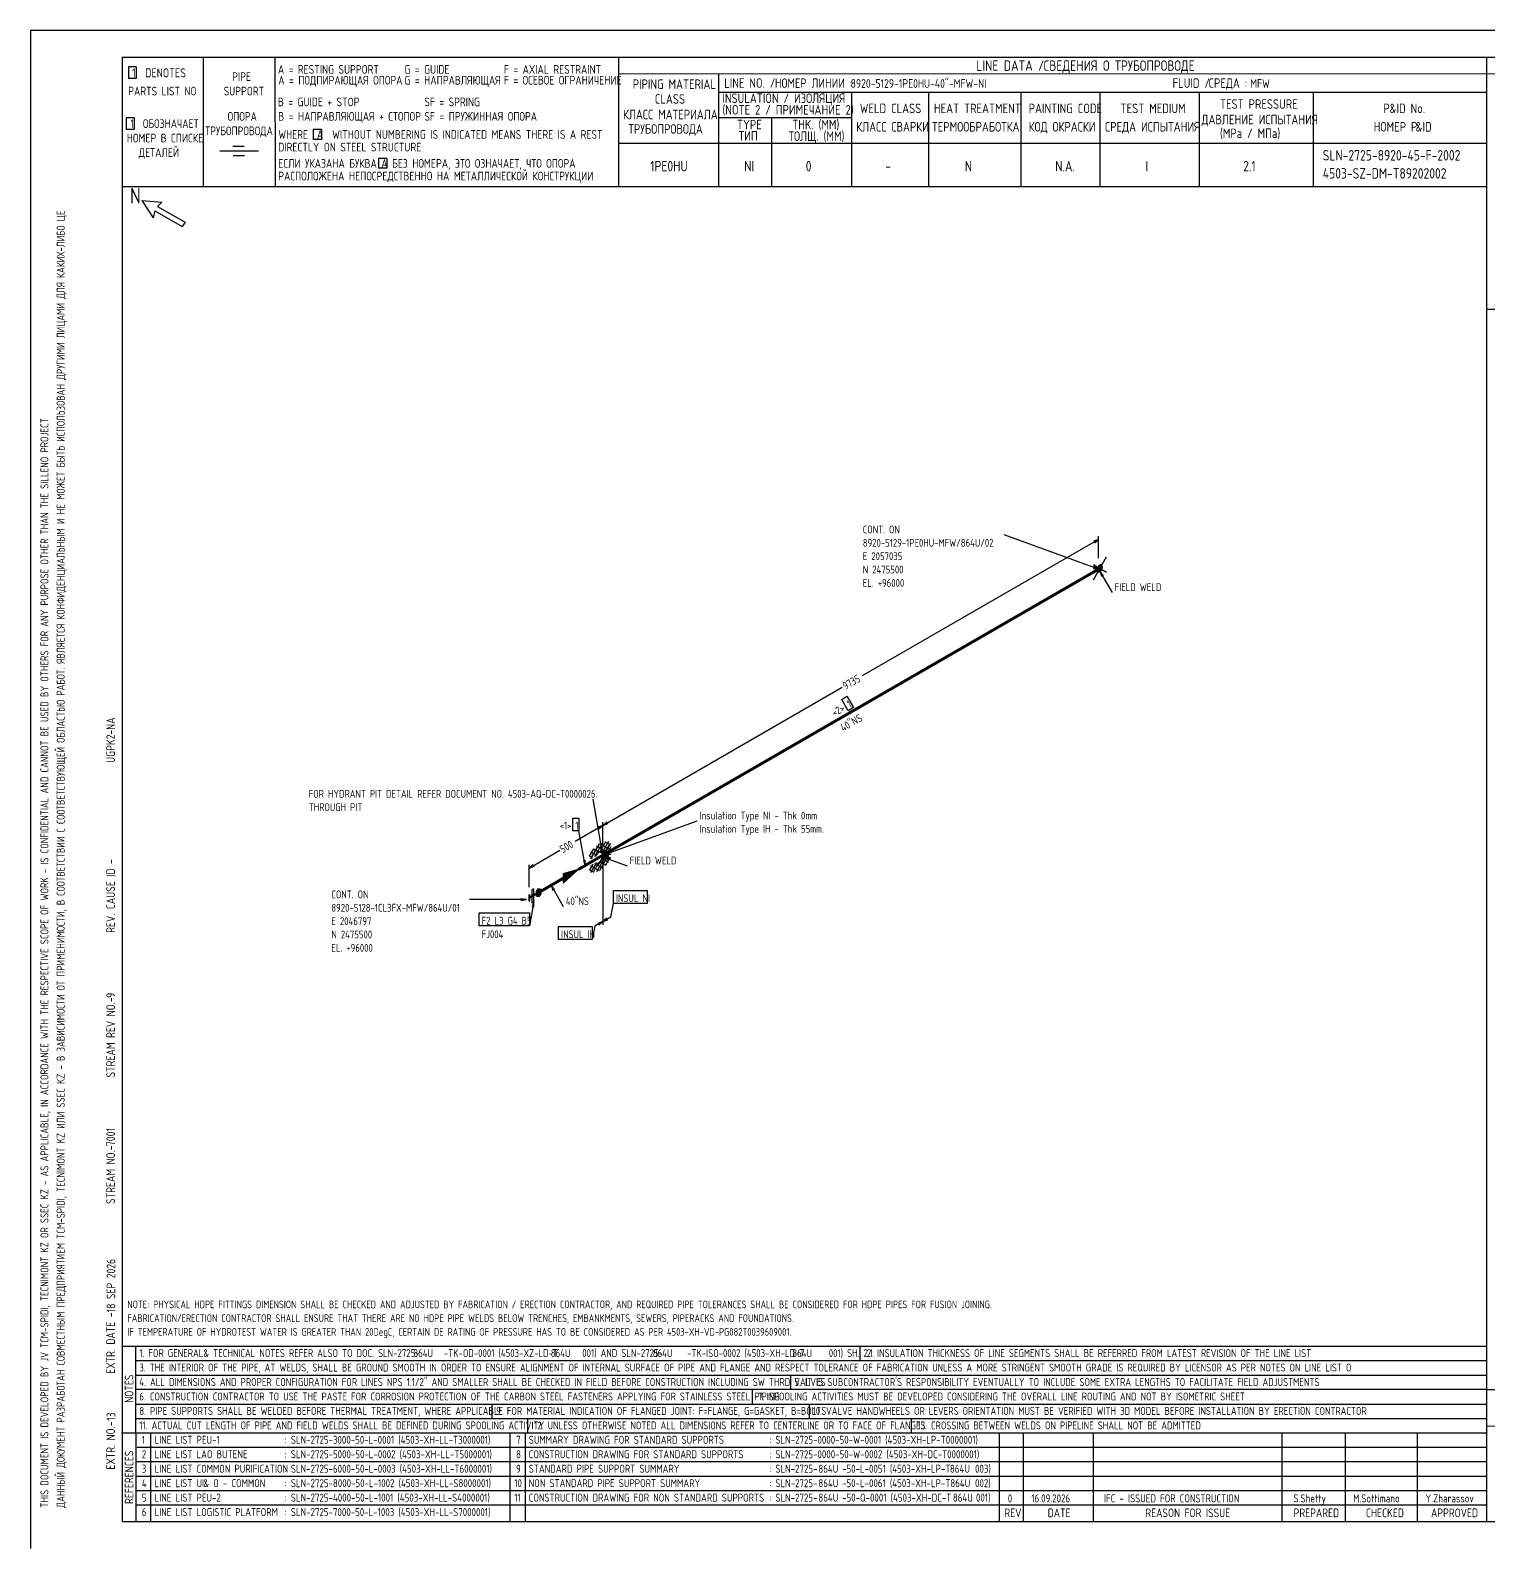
# Model space of a CAD drawing. Extents: x -1005 to 607, y -998 to 420.
# Drawn here: x 0 to 403.3, y 0 to 420 of the extents above; entities that cross this region are included whole.
import ezdxf

# ---------------------------------------------------------------- set-up
doc = ezdxf.new("R2010")
doc.units = 0
doc.styles.add('TTFN17', font='GOST type A')

msp = doc.modelspace()

# ---------------------------------------------------------------- linework, layer by layer
at = {"layer": 'GT_1', "flags": 128}
for points in [[(0, 420), (0, 0)], [(594, 420), (0, 420)], [(589.1, 412.5), (25.4, 412.5)], [(25.4, 412.5), (25.4, 7.5)], [(47.8, 412.5), (47.8, 376.7)], [(67.6, 412.5), (67.7, 376.7)], [(162.7, 412.5), (162.7, 376.7)], [(402.7, 412.5), (402.7, 7.5)], [(29.3, 409.9), (27.1, 409.9)], [(27.1, 409.9), (27.1, 406.7)], [(29.3, 409.9), (29.3, 406.7)], [(589.1, 408), (162.7, 407.9)], [(190.3, 407.8), (190.3, 376.7)], [(29.3, 406.7), (27.1, 406.7)], [(190.3, 402.9), (402.7, 402.9)], [(227.1, 402.9), (227.1, 376.7)], [(248.4, 402.9), (248.4, 376.8)], [(273.9, 402.9), (273.9, 376.7)], [(295.8, 402.9), (295.8, 376.7)], [(323.2, 402.9), (323.2, 376.7)], [(354.8, 402.9), (354.8, 376.8)], [(28.7, 395.8), (26.5, 395.8)], [(26.5, 395.8), (26.5, 392.6)], [(28.7, 395.8), (28.7, 392.6)], [(227.1, 395.8), (190.3, 395.8)], [(205, 395.8), (205, 376.7)], [(28.7, 392.6), (26.5, 392.6)], [(80.5, 392.6), (78.2, 392.6)], [(78.2, 392.6), (78.2, 389.8)], [(80.5, 392.6), (80.5, 389.8)], [(63.1, 386.6), (52.4, 386.6)], [(59.1, 387.9), (56, 387.9)], [(80.5, 389.8), (78.2, 389.8)], [(230.2, 388.7), (162.7, 388.7)], [(402.7, 388.7), (226.9, 388.7)], [(59.2, 385.3), (56.1, 385.3)], [(98.6, 384.6), (96.3, 384.6)], [(96.3, 384.6), (96.3, 381.9)], [(98.6, 384.6), (98.6, 381.9)], [(98.6, 381.9), (96.3, 381.9)], [(402.7, 376.7), (25.4, 376.7)], [(30.8, 372.9), (34, 368.1)], [(30.8, 372.9), (36.4, 372.5)], [(34.4, 370.1), (34, 368.1)], [(34.4, 370.1), (42, 365.7)], [(36.4, 372.5), (35.2, 371.3)], [(35.2, 371.3), (42.8, 366.9)], [(42.8, 366.9), (42, 365.7)], [(402.7, 342.86), (589, 342.86)], [(295.43, 279.2), (230.03, 241.47)], [(295.43, 270.95), (269.32, 280.48)], [(294.3, 278.23), (295.43, 279.2), (294, 278.68)], [(295.43, 273.95), (295.43, 280.1)], [(294, 268.02), (297.6, 274.32)], [(293.93, 271.18), (295.43, 270.95), (294.15, 271.7)], [(294, 272.23), (297.6, 270.12)], [(295.43, 270.12), (296.18, 270.5), (296.55, 271.55), (296.18, 272.23), (295.43, 271.77), (295.05, 270.73), (295.43, 270.12)], [(295.08, 270.8), (296.28, 270.8)], [(295.13, 270.6), (296.21, 270.6)], [(295.15, 271), (296.35, 271)], [(295.22, 271.2), (296.43, 271.2)], [(295.25, 270.4), (295.98, 270.4)], [(295.29, 271.4), (296.5, 271.4)], [(295.36, 271.6), (296.52, 271.6)], [(295.47, 271.8), (296.41, 271.8)], [(295.8, 272), (296.3, 272)], [(296.77, 269.23), (295.8, 270.35), (296.32, 268.93)], [(295.8, 270.35), (299.18, 264.5)], [(158.32, 200.07), (224.55, 238.32)], [(224.4, 234.88), (225.82, 235.78), (227.62, 232.7), (226.2, 231.8), (224.4, 234.88)], [(158.32, 191.82), (155.62, 207.35)], [(150, 202.1), (151.72, 202.1), (151.72, 198.57), (150, 198.57), (150, 202.1)], [(158.32, 200.07), (150.68, 195.65)], [(153.45, 188.97), (151.72, 198.57)], [(157.2, 199.1), (158.32, 200.07), (156.9, 199.55)], [(158.32, 191.82), (184.43, 201.35)], [(159.45, 201.05), (158.32, 200.07), (159.75, 200.6)], [(158.32, 194.82), (158.32, 200.97)], [(158.32, 194.82), (158.32, 200.97)], [(155.78, 193.62), (154.57, 191.53)], [(157.35, 194.97), (154.88, 190.78)], [(155.7, 193.55), (157.2, 192.65)], [(158.32, 195.43), (156, 191.38)], [(156.53, 194.38), (160.5, 192.05)], [(160.5, 194.15), (156.53, 187.18)], [(156.9, 188.9), (160.5, 195.2)], [(157.43, 195.05), (160.65, 193.25)], [(159.07, 195.5), (157.57, 192.88)], [(157.8, 193.25), (158.32, 191.82), (158.32, 193.32)], [(159.9, 195.57), (158.32, 192.88)], [(160.12, 194.82), (158.7, 192.35)], [(159, 195.5), (160.28, 194.75)], [(137.93, 188.22), (146.4, 193.18)], [(139.05, 189.2), (137.93, 188.22), (139.35, 188.75)], [(137.93, 182.97), (137.93, 189.12)], [(152.93, 190.4), (153.45, 188.97), (153.45, 190.47)], [(154.65, 191.68), (155.47, 191.07)], [(155.55, 189.35), (154.65, 187.78)], [(154.95, 192.72), (156.53, 191.82)], [(156.53, 189.72), (154.95, 187.03)], [(157.12, 189.65), (155.7, 187.18)], [(156, 189.57), (158.32, 188.22)], [(156.38, 189.8), (156.38, 189.8), (156.68, 189.65), (157.05, 189.65), (157.43, 189.88), (157.8, 190.18), (158.1, 190.55), (158.47, 191.07), (158.62, 191.6), (158.7, 192.05), (158.62, 192.5), (158.47, 192.8), (158.1, 192.95), (157.8, 192.95), (157.43, 192.8), (157.05, 192.57), (156.68, 192.12), (156.3, 191.6)], [(156.9, 193.1), (160.5, 191)], [(160.65, 193.18), (157.43, 187.55)], [(157.57, 189.88), (159.07, 189.12)], [(158.32, 191), (159.07, 191.38), (159.45, 192.43), (159.07, 193.1), (158.32, 192.65), (157.95, 191.6), (158.32, 191)], [(157.95, 191.6), (159.16, 191.6)], [(158.02, 191.8), (159.23, 191.8)], [(158.07, 191.4), (159.08, 191.4)], [(158.09, 192), (159.3, 192)], [(158.16, 192.2), (159.37, 192.2)], [(158.2, 191.2), (158.72, 191.2)], [(158.24, 192.4), (159.44, 192.4)], [(158.31, 192.6), (159.35, 192.6)], [(159.6, 192.57), (158.32, 191.82), (159.82, 192.05)], [(158.32, 190.78), (159.9, 189.88)], [(158.32, 190.32), (158.32, 172.55)], [(158.32, 190.32), (158.32, 172.55)], [(158.57, 192.8), (159.24, 192.8)], [(158.7, 191.9), (160.12, 190.93)], [(160.2, 191), (158.7, 191.22), (159.97, 190.47)], [(158.7, 191.22), (165.07, 188.9)], [(160.28, 191.15), (159, 188.9)], [(147.38, 185.45), (147.38, 184.1), (151.5, 187.85), (147.38, 186.65), (147.38, 184.25), (151.12, 187.62), (147.38, 186.57), (147.38, 184.47), (150.68, 187.4), (147.38, 186.35), (147.38, 184.62), (150.3, 187.1), (147.38, 186.2), (147.38, 184.78), (149.93, 186.95), (147.38, 186.05), (147.38, 184.93), (149.47, 186.65), (147.38, 185.9), (147.38, 185.15), (149.18, 186.5), (147.38, 185.68), (147.38, 185.3), (148.72, 186.2), (147.38, 185.53), (147.38, 185.45), (151.5, 187.85)], [(154.57, 187.85), (155.85, 187.1)], [(154.88, 188.97), (157.35, 187.55)], [(137.93, 180.2), (140.55, 181.7)], [(137.93, 179.97), (140.55, 181.47)], [(140.55, 181.32), (137.93, 179.82)], [(137.93, 179.07), (138.07, 179.15), (137.93, 180.88), (138.07, 180.95), (137.93, 179.07), (137.93, 180.88)], [(138.07, 180.95), (138.07, 179.15)], [(138.68, 180.43), (138.68, 178.62), (139.28, 178.93), (139.28, 182.53), (138.68, 182.22), (138.68, 180.43)], [(141.15, 181.18), (140.55, 180.35), (139.95, 180.5), (139.95, 181.78), (140.55, 182.6), (141.15, 182.45), (141.15, 181.18)], [(139.95, 181.6), (141.15, 181.6)], [(139.95, 181.4), (141.15, 181.4)], [(139.95, 181.2), (141.15, 181.2)], [(139.95, 181), (141.02, 181)], [(139.95, 180.8), (140.88, 180.8)], [(139.95, 180.6), (140.73, 180.6)], [(139.97, 181.8), (141.15, 181.8)], [(140.11, 182), (141.15, 182)], [(140.26, 182.2), (141.15, 182.2)], [(140.41, 182.4), (141.15, 182.4)], [(144.97, 182.38), (144, 183.5), (144.53, 182.07)], [(144, 183.5), (147.38, 177.65)], [(161.25, 182.07), (170.55, 182.07), (170.55, 178.47), (161.25, 178.47), (161.25, 182.07)], [(137.18, 179.53), (121.42, 179.53)], [(135.68, 179.3), (137.18, 179.53), (135.68, 179.75)], [(139.28, 178.93), (138.07, 172.25)], [(139.28, 177.43), (139.28, 178.93), (138.75, 177.5)], [(160.57, 174.8), (161.25, 178.47)], [(124.12, 175.85), (138.07, 175.85), (138.07, 172.25), (124.12, 172.25), (124.12, 175.85)], [(158.32, 173.45), (156.07, 172.18)], [(157.2, 172.47), (158.32, 173.45), (156.9, 172.93)], [(158.32, 173.45), (160.57, 174.8)], [(159.45, 174.43), (158.32, 173.45), (159.75, 173.97)], [(146.1, 172.1), (155.4, 172.1), (155.4, 168.5), (146.1, 168.5), (146.1, 172.1)], [(156.07, 172.18), (155.4, 168.5)], [(25.3, 56), (402.7, 56)], [(29.1, 56), (29.2, 7.5)], [(229.4, 56), (229.4, 52)], [(29.1, 52), (402.7, 52)], [(29.1, 48), (402.7, 48)], [(210.2, 48), (210.2, 44)], [(402.7, 44), (29.1, 44)], [(199.6, 44), (199.6, 40)], [(402.7, 44), (589.1, 44)], [(29.2, 40), (402.7, 40)], [(127.6, 40), (127.6, 36)], [(215.4, 40), (215.4, 36)], [(29.1, 36), (402.7, 36)], [(137.5, 36), (137.5, 32)], [(243.6, 36), (243.6, 32)], [(402.7, 34), (589.1, 33.9)], [(25.2, 32), (402.7, 32)], [(33.2, 32), (33.2, 7.6)], [(132.6, 32), (132.6, 7.6)], [(136.8, 32), (136.8, 7.6)], [(267.9, 32), (267.9, 7.5)], [(274.6, 32), (274.6, 7.5)], [(293.9, 32), (293.9, 7.5)], [(346.1, 32), (346.1, 7.5)], [(363.6, 32), (363.6, 7.5)], [(383.5, 32), (383.5, 7.5)], [(402.7, 28), (29.5, 28)], [(402.7, 24), (29.1, 24)], [(402.7, 20), (29.1, 20)], [(402.7, 16), (29.1, 16)], [(402.7, 12), (29.2, 12)], [(25.4, 7.5), (589.1, 7.5)], [(0, 0), (0, 0)]]:
    msp.add_lwpolyline(points, dxfattribs=at)
at = {"layer": 'GT_1', "const_width": 0.8, "flags": 128}
for points in [[(158.32, 191.82), (295.43, 270.95)], [(151.5, 187.85), (158.32, 191.82)], [(140.55, 181.47), (147.38, 185.45)]]:
    msp.add_lwpolyline(points, dxfattribs=at)

# ---------------------------------------------------------------- texts
at = {"layer": 'GT_1', "style": 'TTFN17'}
for s, height, p in [('LINE DATA /', 2.8875, (261.63, 408.8)), ('СВЕДЕНИЯ О ТРУБОПРОВОДЕ', 2.8875, (280.23, 408.8)), (' 1  DENOTES', 2.5025, (26.88, 407)), (' PIPE', 2.406, (54.56, 406)), ('A = RESTING SUPPORT', 2.4062, (68.46, 408)), ('A = ПОДПИРАЮЩАЯ ОПОРА', 2.4062, (68.56, 405)), ('G = GUIDE', 2.406, (103.46, 408)), ('G = НАПРАВЛЯЮЩАЯ', 2.4062, (103.46, 405)), ('F = AXIAL RESTRAINT', 2.4062, (130.96, 408)), ('F = ОСЕВОЕ ОГРАНИЧЕНИЕ', 2.4062, (130.96, 405)), ('PARTS LIST NO', 2.4062, (27.06, 402)), ('SUPPORT', 2.406, (53.46, 402)), ('PIPING MATERIAL', 2.6469, (166.6, 403.8)), ('LINE NO. /', 2.647, (191.9, 404.1)), ('НОМЕР ЛИНИИ :', 2.5987, (205.89, 404.1)), ('8920-5129-1PE0HU-40"-MFW-NI', 2.4062, (226.86, 404.1)), ('FLUID /', 2.647, (315.9, 404.1)), ('СРЕДА :', 2.647, (325.9, 404.1)), ('MFW', 2.406, (337.36, 404.1)), ('B = GUIDE + STOP', 2.4062, (68.46, 399)), ('SF = SPRING', 2.4062, (108.96, 399)), ('CLASS', 2.647, (172.7, 399.7)), ('(NOTE 2 / ПРИМЕЧАНИЕ 2)', 2.6469, (191.4, 396.7)), ('INSULATION / ИЗОЛЯЦИЯ', 2.6469, (191.4, 399.9)), ('WELD CLASS', 2.647, (229.4, 397.1)), ('HEAT TREATMENT', 2.6469, (249.9, 397.1)), ('PAINTING CODE', 2.6469, (276.1, 397.1)), ('TEST MEDIUM', 2.6469, (301.5, 397.1)), ('TEST PRESSURE', 2.6469, (329, 398.3)), ('P', 2.65, (374.2, 397.1)), ('&ID No.', 2.647, (375.91, 397.1)), (' 1  ОБОЗНАЧАЕТ', 2.4062, (26.46, 393)), ('ОПОРА', 2.406, (54.56, 395)), ('B = НАПРАВЛЯЮЩАЯ + СТОПОР', 2.4062, (68.56, 395)), ('SF = ПРУЖИННАЯ ОПОРА', 2.4062, (108.96, 395)), ('КЛАСС МАТЕРИАЛА', 2.6469, (163.9, 395.4)), ('TYPE', 2.647, (195.4, 392.6)), ('THK. (MM)', 2.647, (210.7, 392.6)), ('ДАВЛЕНИЕ ИСПЫТАНИЯ', 2.6469, (323.9, 394)), ('НОМЕР В СПИСКЕ', 2.4062, (26.66, 389)), ('ТРУБОПРОВОДА', 2.4062, (48.36, 391)), ('WHERE  A  WITHOUT NUMBERING IS INDICATED MEANS THERE IS A REST', 2.4062, (68.56, 390)), ('ТРУБОПРОВОДА', 2.6469, (165.4, 391.4)), ('ТИП', 2.647, (195.9, 389.5)), ('ТОЛЩ. (ММ)', 2.647, (209.7, 389.4)), ('КЛАСС СВАРКИ', 2.6469, (228.4, 392)), ('ТЕРМООБРАБОТКА', 2.6469, (249.4, 392)), ('КОД ОКРАСКИ', 2.6469, (276.1, 392)), ('СРЕДА ИСПЫТАНИЯ', 2.6469, (297.2, 392)), ('(MPa / МПа)', 2.6469, (329, 390.2)), ('НОМЕР P', 2.647, (371.5, 392)), ('&ID', 2.647, (383.1, 392)), ('ДЕТАЛЕЙ', 2.406, (29.96, 385)), ('DIRECTLY ON STEEL STRUCTURE', 2.4062, (68.56, 386.5)), ('SLN-2725-8920-45-F-2002', 2.8875, (357.43, 384)), ('ЕСЛИ УКАЗАНА БУКВА A БЕЗ НОМЕРА, ЭТО ОЗНАЧАЕТ, ЧТО ОПОРА', 2.4062, (68.56, 382)), ('1PE0HU', 2.888, (171.43, 381)), ('NI', 2.888, (197.43, 381)), ('0', 2.89, (214.43, 381)), ('-', 2.89, (236.43, 381)), ('N', 2.89, (258.43, 381)), ('N.A.', 2.888, (283.43, 381)), ('I', 2.89, (308.43, 381)), ('2.1', 2.888, (335.43, 381)), ('РАСПОЛОЖЕНА НЕПОСРЕДСТВЕННО НА МЕТАЛЛИЧЕСКОЙ КОНСТРУКЦИИ', 2.4062, (68.56, 378.5)), ('4503-SZ-DM-T89202002', 2.8875, (357.43, 379)), ('N', 4.33, (27.55, 372.1)), ('CONT. ON', 2.166, (230.22, 280.85)), ('8920-5129-1PE0HU-MFW/864U/02', 2.1656, (230.22, 277.15)), ('E 2057035', 2.166, (230.22, 273.45)), ('N 2475500', 2.166, (230.22, 269.76)), ('EL. +96000', 2.166, (230.22, 266.06)), ('FIELD WELD', 2.166, (299.88, 264.88)), ('THROUGH PIT', 2.1656, (77, 204.03)), ('FOR HYDRANT PIT DETAIL REFER DOCUMENT NO. 4503-AQ-DC-T0000026.', 2.1656, (77, 207.72)), ('Insulation Type NI - Thk 0mm', 2.1656, (185.12, 201.72)), ('<1>', 2.166, (146.38, 198.95)), ('1', 2.17, (150.74, 198.95)), ('Insulation Type IH - Thk 55mm.', 2.1656, (185.12, 198.03)), ('FIELD WELD', 2.166, (165.78, 189.28)), ('CONT. ON', 2.166, (83.25, 179.9)), ('40"NS', 2.166, (148.07, 178.03)), ('INSUL NI', 2.166, (161.95, 178.85)), ('8920-5128-1CL3FX-MFW/864U/01', 2.1656, (83.25, 176.2)), ('E 2046797', 2.166, (83.25, 172.5)), ('F2 L3 G4 B5', 2.1656, (124.8, 172.62)), ('N 2475500', 2.166, (83.25, 168.81)), ('FJ004', 2.166, (124.8, 168.88)), ('INSUL IH', 2.166, (146.79, 168.88)), ('EL. +96000', 2.166, (83.25, 165.11)), ('NOTE: PHYSICAL HDPE FITTINGS DIMENSION SHALL BE CHECKED AND ADJUSTED BY FABRICATION / ERECTION CONTRACTOR, AND REQUIRED PIPE TOLERANCES SHALL BE CONSIDERED FOR HDPE PIPES FOR FUSION JOINING.', 2.1175, (26.82, 66.5)), ('FABRICATION/ERECTION CONTRACTOR SHALL ENSURE THAT THERE ARE NO HDPE PIPE WELDS BELOW TRENCHES, EMBANKMENTS, SEWERS, PIPERACKS AND FOUNDATIONS.', 2.1175, (26.82, 62.7)), ('IF TEMPERATURE OF HYDROTEST WATER IS GREATER THAN 20DegC, CERTAIN DE RATING OF PRESSURE HAS TO BE CONSIDERED AS PER 4503-XH-VD-PG082T0039609001.', 2.1175, (26.82, 58.9)), ('1. FOR GENERAL', 2.1849, (30.13, 53)), ('& TECHNICAL NOTES REFER ALSO TO DOC. SLN-2725-      -TK-OD-0001 (4503-XZ-LD-T      001) AND SLN-2725-      -TK-ISO-0002 (4503-XH-LD-T      001) SH. 2.1', 2.18487, (47.87, 53)), ('864U', 2.185, (105.93, 53)), ('864U', 2.185, (143.93, 53)), ('864U', 2.185, (172.13, 53)), ('864U', 2.185, (210.73, 53)), ('2. INSULATION THICKNESS OF LINE SEGMENTS SHALL BE REFERRED FROM LATEST REVISION OF THE LINE LIST', 2.1849, (231.33, 53)), ('3. THE INTERIOR OF THE PIPE, AT WELDS, SHALL BE GROUND SMOOTH IN ORDER TO ENSURE ALIGNMENT OF INTERNAL SURFACE OF PIPE AND FLANGE AND RESPECT TOLERANCE OF FABRICATION UNLESS A MORE STRINGENT SMOOTH GRADE IS REQUIRED BY LICENSOR AS PER NOTES ON LINE LIST O', 2.18487, (30.13, 49)), ('4. ALL DIMENSIONS AND PROPER CONFIGURATION FOR LINES NPS 1.1/2" AND SMALLER SHALL BE CHECKED IN FIELD BEFORE CONSTRUCTION INCLUDING SW THRD VALVES', 2.18487, (30.13, 45)), ("5. IT IS SUBCONTRACTOR'S RESPONSIBILITY EVENTUALLY TO INCLUDE SOME EXTRA LENGTHS TO FACILITATE FIELD ADJUSTMENTS", 2.18487, (211.33, 45)), ('6. CONSTRUCTION CONTRACTOR TO USE THE PASTE FOR CORROSION PROTECTION OF THE CARBON STEEL FASTENERS APPLYING FOR STAINLESS STEEL PIPING', 2.18487, (30.13, 41)), ('7. SPOOLING ACTIVITIES MUST BE DEVELOPED CONSIDERING THE OVERALL LINE ROUTING AND NOT BY ISOMETRIC SHEET', 2.18487, (201.33, 41)), ('8. PIPE SUPPORTS SHALL BE WELDED BEFORE THERMAL TREATMENT, WHERE APPLICABLE', 2.1849, (30.13, 37)), ('9. FOR MATERIAL INDICATION OF FLANGED JOINT: F=FLANGE, G=GASKET, B=BOLTS', 2.1849, (128.83, 37)), ('10. VALVE HANDWHEELS OR LEVERS ORIENTATION MUST BE VERIFIED WITH 3D MODEL BEFORE INSTALLATION BY ERECTION CONTRACTOR', 2.18487, (216.33, 37)), ('11. ACTUAL CUT LENGTH OF PIPE AND FIELD WELDS SHALL BE DEFINED DURING SPOOLING ACTIVITY', 2.1849, (30.13, 33)), ('12. UNLESS OTHERWISE NOTED ALL DIMENSIONS REFER TO CENTERLINE OR TO FACE OF FLANGES', 2.1849, (139.33, 33)), ('13. CROSSING BETWEEN WELDS ON PIPELINE SHALL NOT BE ADMITTED', 2.1849, (245.33, 33)), ('1', 2.21, (30.83, 29)), ('LINE LIST PEU-1', 2.2138, (34.33, 29)), (': SLN-2725-3000-50-L-0001 (4503-XH-LL-T3000001)', 2.2138, (70.33, 29)), ('7', 2.21, (134.33, 29)), ('SUMMARY DRAWING FOR STANDARD SUPPORTS', 2.2138, (137.83, 29)), (': SLN-2725-0000-50-W-0001 (4503-XH-LP-T0000001)', 2.2138, (204.33, 29)), ('2', 2.21, (30.83, 25)), ('LINE LIST LAO BUTENE', 2.2138, (34.33, 25)), (': SLN-2725-5000-50-L-0002 (4503-XH-LL-T5000001)', 2.2138, (70.33, 25)), ('8', 2.21, (134.33, 25)), ('CONSTRUCTION DRAWING FOR STANDARD SUPPORTS', 2.2138, (137.83, 25)), (': SLN-2725-0000-50-W-0002 (4503-XH-DC-T0000001)', 2.2138, (204.33, 25)), ('3', 2.21, (30.83, 21)), ('LINE LIST COMMON PURIFICATION', 2.2138, (34.33, 21)), (': SLN-2725-6000-50-L-0003 (4503-XH-LL-T6000001)', 2.2138, (70.33, 21)), ('9', 2.21, (134.33, 21)), ('STANDARD PIPE SUPPORT SUMMARY', 2.2138, (137.83, 21)), (': SLN-2725-      -50-L-0051 (4503-XH-LP-T      003)', 2.2138, (204.33, 21)), ('864U', 2.214, (217.93, 21)), ('864U', 2.214, (254.33, 21)), ('4', 2.21, (30.83, 17)), ('LINE LIST UI', 2.2138, (34.33, 17)), ('& O - COMMON', 2.2138, (47.85, 17)), (': SLN-2725-8000-50-L-1002 (4503-XH-LL-S8000001)', 2.2138, (70.33, 17)), ('10', 2.214, (133.83, 17)), ('NON STANDARD PIPE SUPPORT SUMMARY', 2.2138, (137.83, 17)), (': SLN-2725-      -50-L-0061 (4503-XH-LP-T      002)', 2.2138, (204.33, 17)), ('864U', 2.214, (217.93, 17)), ('864U', 2.214, (254.43, 17)), ('5', 2.21, (30.83, 13)), ('LINE LIST PEU-2', 2.2138, (34.33, 13)), (': SLN-2725-4000-50-L-1001 (4503-XH-LL-S4000001)', 2.2138, (70.33, 13)), ('11', 2.214, (133.83, 13)), ('CONSTRUCTION DRAWING FOR NON STANDARD SUPPORTS', 2.2138, (137.83, 13)), (': SLN-2725-      -50-Q-0001 (4503-XH-DC-T      001)', 2.2138, (204.33, 13)), ('864U', 2.214, (217.93, 13)), ('864U', 2.214, (255.13, 13)), ('0', 2.21, (270.33, 12.8)), ('16.09.2026', 2.214, (276.83, 12.8)), ('IFC - ISSUED FOR CONSTRUCTION', 2.2138, (296.93, 12.8)), ('S.Shetty', 2.214, (349.33, 12.8)), ('M.Sottimano', 2.2138, (365.83, 12.8)), ('Y.Zharassov', 2.2138, (385.83, 12.8)), ('6', 2.21, (30.83, 9)), ('LINE LIST LOGISTIC PLATFORM', 2.2138, (34.33, 9)), (': SLN-2725-7000-50-L-1003 (4503-XH-LL-S7000001)', 2.2138, (70.33, 9)), ('REV', 2.406, (269.36, 8.7)), ('DATE', 2.406, (281.36, 8.7)), ('REASON FOR ISSUE', 2.4062, (308.36, 8.7)), ('PREPARED', 2.406, (349.36, 8.7)), ('CHECKED', 2.406, (369.36, 8.7)), ('APPROVED', 2.406, (387.36, 8.7))]:
    msp.add_text(s, height=height, dxfattribs=at).set_placement(p)
for s, height, rotation, p in [('ДАННЫЙ ДОКУМЕНТ РАЗРАБОТАН СОВМЕСТНЫМ ПРЕДПРИЯТИЕМ TCM-SPIDI, TECNIMONT KZ ИЛИ SSEC KZ - В ЗАВИСИМОСТИ ОТ ПРИМЕНИМОСТИ, В СООТВЕТСТВИИ С СООТВЕТСТВУЮЩЕЙ ОБЛАСТЬЮ РАБОТ. ЯВЛЯЕТСЯ КОНФИДЕНЦИАЛЬНЫМ И НЕ МОЖЕТ БЫТЬ ИСПОЛЬЗОВАН ДРУГИМИ ЛИЦАМИ ДЛЯ КАКИХ-ЛИБО ЦЕ', 2.21375, 90, (9.5, 11.33)), ('THIS DOCUMENT IS DEVELOPED BY JV TCM-SPIDI, TECNIMONT KZ OR SSEC KZ - AS APPLICABLE, IN ACCORDANCE WITH THE RESPECTIVE SCOPE OF WORK - IS CONFIDENTIAL AND CANNOT BE USED BY OTHERS FOR ANY PURPOSE OTHER THAN THE SILLENO PROJECT', 2.21375, 90, (5, 11.33)), ('9735', 2.166, 30, (225.43, 237.5)), ('<2>', 2.166, 30, (222.42, 230.08)), ('1', 2.17, 30, (226.6, 232.49)), ('UGPK2-NA', 2.406, 90, (23.4, 217.36)), ('40"NS', 2.166, 30, (224.8, 225.95)), ('500', 2.166, 30, (147.22, 192.33)), ('REV. CAUSE ID -', 2.4062, 90, (23.4, 170.36)), ('9', 2.41, 90, (23.4, 152.36)), ('STREAM REV NO.-', 2.4062, 90, (23.4, 130.36)), ('7001', 2.406, 90, (23.4, 111.36)), ('STREAM NO.-', 2.4062, 90, (23.4, 95.36)), ('18 SEP 2026', 2.4062, 90, (23.5, 65.36)), ('EXTR. DATE -', 2.4062, 90, (23.4, 48.36)), ('NOTES', 2.406, 90, (28.5, 40.36)), ('EXTR. NO.-', 2.406, 90, (23.4, 21.86)), ('13', 2.406, 90, (23.5, 35.36)), ('REFERENCES', 2.406, 90, (28.5, 12.36))]:
    msp.add_text(s, height=height, rotation=rotation, dxfattribs=at).set_placement(p)

doc.saveas('drawing.dxf')
